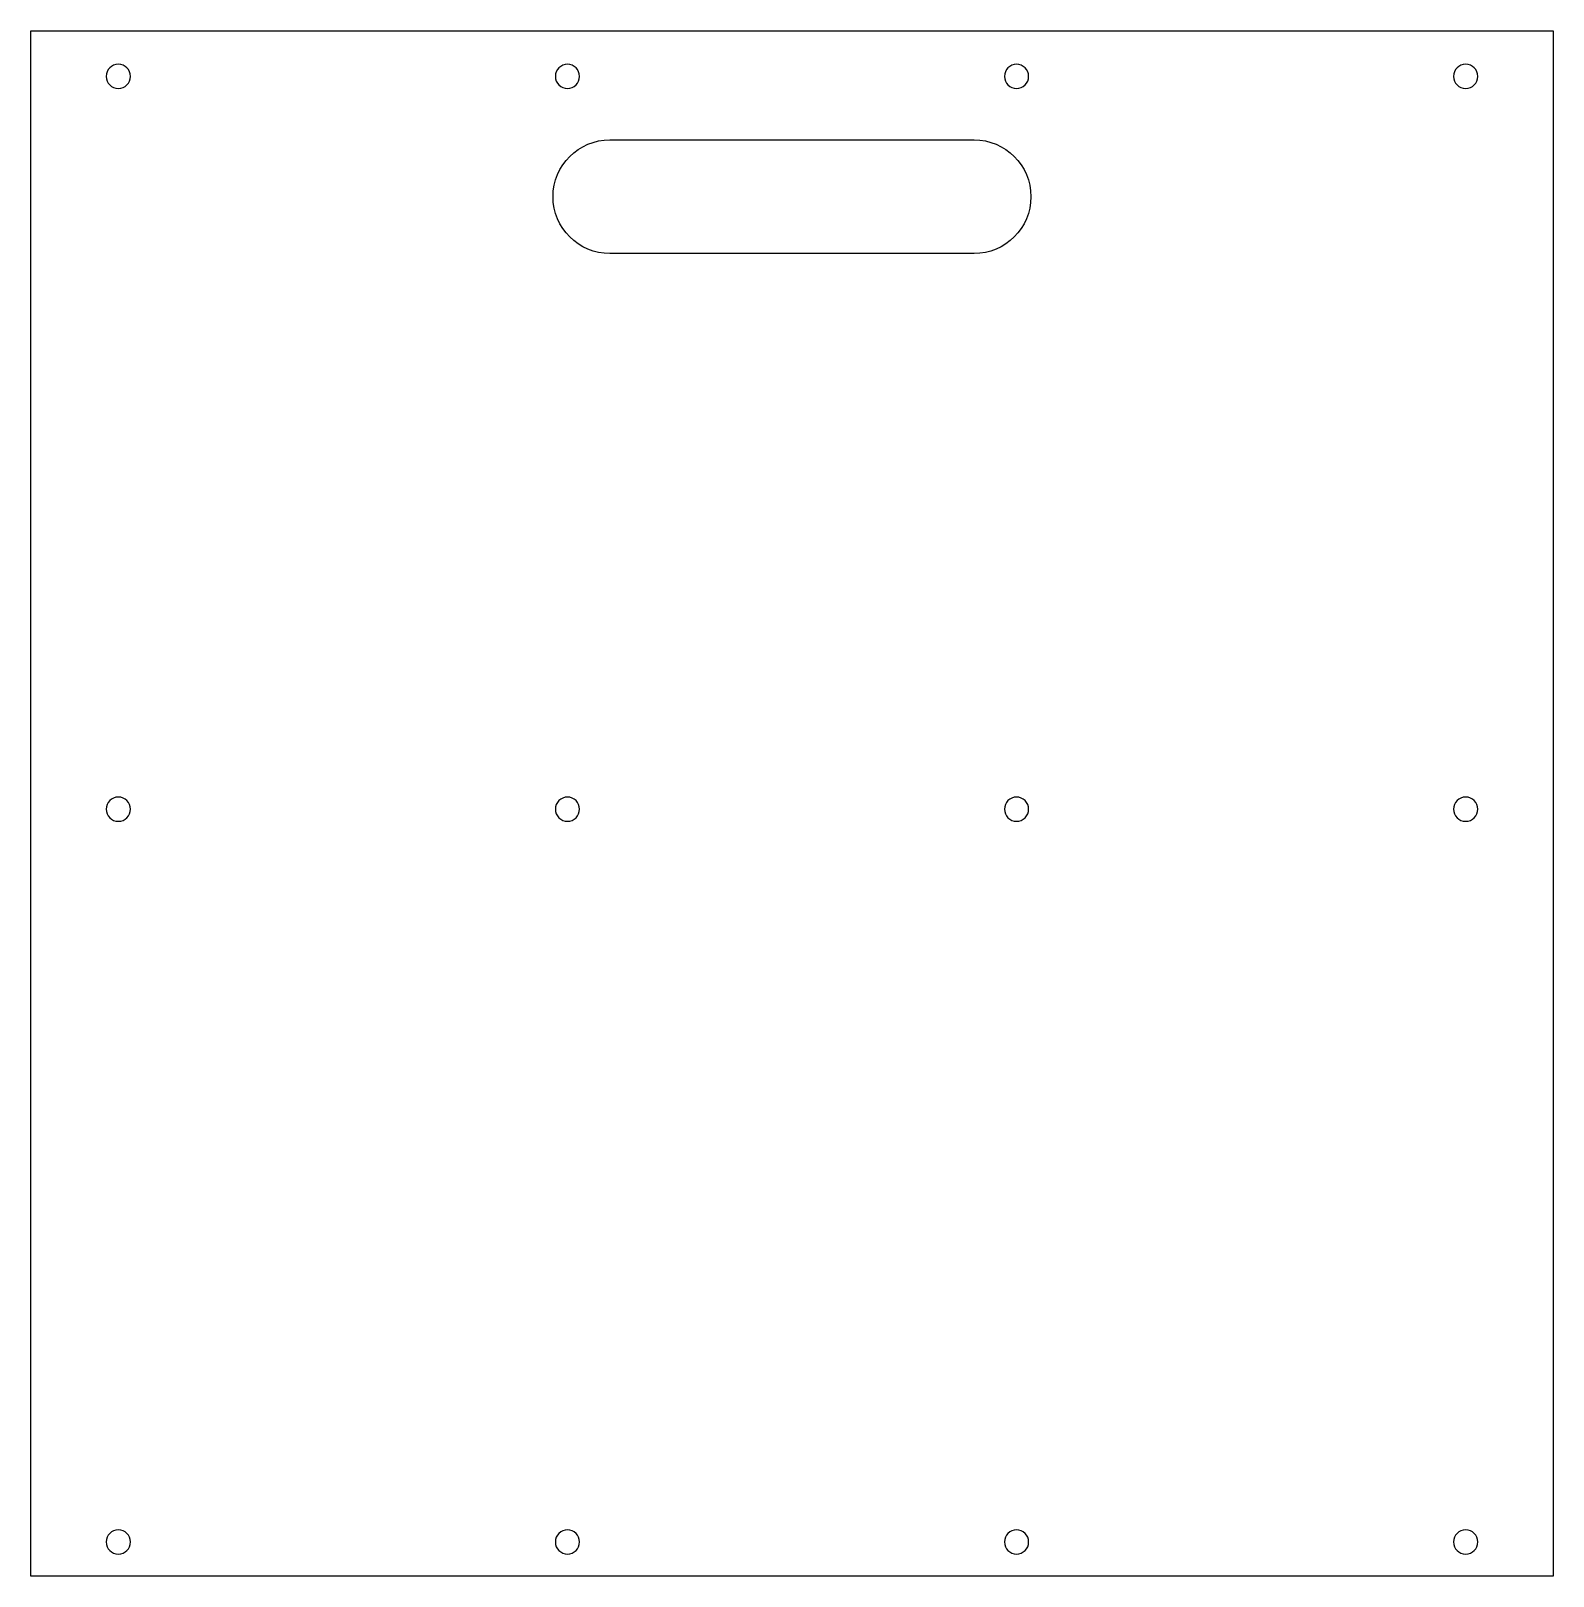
# Model space of a CAD drawing. Header units: millimetres. Extents: x -104 to 320, y -38 to 393.
import ezdxf

# ---------------------------------------------------------------- set-up
doc = ezdxf.new("R2010")
doc.units = ezdxf.units.MM
doc.header["$MEASUREMENT"] = 0

# ---------------------------------------------------------------- blocks, each defined once
blk = doc.blocks.new('block 2')
at = {"color": 7, "lineweight": 25}
blk.add_open_spline([(158.93, 363.01), (158.93, 363.01), (57.33, 363.01), (57.33, 363.01), (48.56, 363.01), (41.45, 355.9), (41.45, 347.14), (41.45, 338.37), (48.56, 331.26), (57.33, 331.26), (57.33, 331.26), (158.93, 331.26), (158.93, 331.26), (167.69, 331.26), (174.8, 338.37), (174.8, 347.14), (174.8, 355.9), (167.69, 363.01), (158.93, 363.01)], degree=3, knots=[0, 0, 0, 0, 1, 1, 1, 2, 2, 2, 3, 3, 3, 4, 4, 4, 5, 5, 5, 6, 6, 6, 6], dxfattribs=at)
blk = doc.blocks.new('block 3')
at = {"color": 7, "lineweight": 25}
blk.add_open_spline([(167.4, -28.29), (167.4, -26.42), (168.91, -24.91), (170.78, -24.91), (172.65, -24.91), (174.16, -26.42), (174.16, -28.29), (174.16, -30.15), (172.65, -31.66), (170.78, -31.66), (168.91, -31.66), (167.4, -30.15), (167.4, -28.29)], degree=3, knots=[0, 0, 0, 0, 1, 1, 1, 2, 2, 2, 3, 3, 3, 4, 4, 4, 4], dxfattribs=at)
blk = doc.blocks.new('block 4')
at = {"color": 7, "lineweight": 25}
blk.add_open_spline([(-83.21, -28.29), (-83.21, -26.42), (-81.7, -24.91), (-79.83, -24.91), (-77.97, -24.91), (-76.46, -26.42), (-76.46, -28.29), (-76.46, -30.15), (-77.97, -31.66), (-79.83, -31.66), (-81.7, -31.66), (-83.21, -30.15), (-83.21, -28.29)], degree=3, knots=[0, 0, 0, 0, 1, 1, 1, 2, 2, 2, 3, 3, 3, 4, 4, 4, 4], dxfattribs=at)
blk = doc.blocks.new('block 5')
at = {"color": 7, "lineweight": 25}
blk.add_open_spline([(42.1, 176.21), (42.1, 178.08), (43.61, 179.59), (45.47, 179.59), (47.34, 179.59), (48.85, 178.08), (48.85, 176.21), (48.85, 174.35), (47.34, 172.83), (45.47, 172.83), (43.61, 172.83), (42.1, 174.35), (42.1, 176.21)], degree=3, knots=[0, 0, 0, 0, 1, 1, 1, 2, 2, 2, 3, 3, 3, 4, 4, 4, 4], dxfattribs=at)
blk = doc.blocks.new('block 6')
at = {"color": 7, "lineweight": 25}
blk.add_open_spline([(292.71, 176.21), (292.71, 178.08), (294.22, 179.59), (296.09, 179.59), (297.95, 179.59), (299.46, 178.08), (299.46, 176.21), (299.46, 174.35), (297.95, 172.83), (296.09, 172.83), (294.22, 172.83), (292.71, 174.35), (292.71, 176.21)], degree=3, knots=[0, 0, 0, 0, 1, 1, 1, 2, 2, 2, 3, 3, 3, 4, 4, 4, 4], dxfattribs=at)
blk = doc.blocks.new('block 7')
at = {"color": 7, "lineweight": 25}
blk.add_open_spline([(167.4, 380.71), (167.4, 382.58), (168.91, 384.09), (170.78, 384.09), (172.65, 384.09), (174.16, 382.58), (174.16, 380.71), (174.16, 378.85), (172.65, 377.33), (170.78, 377.33), (168.91, 377.33), (167.4, 378.85), (167.4, 380.71)], degree=3, knots=[0, 0, 0, 0, 1, 1, 1, 2, 2, 2, 3, 3, 3, 4, 4, 4, 4], dxfattribs=at)
blk = doc.blocks.new('block 8')
at = {"color": 7, "lineweight": 25}
blk.add_open_spline([(-83.21, 380.71), (-83.21, 382.58), (-81.7, 384.09), (-79.83, 384.09), (-77.97, 384.09), (-76.46, 382.58), (-76.46, 380.71), (-76.46, 378.85), (-77.97, 377.33), (-79.83, 377.33), (-81.7, 377.33), (-83.21, 378.85), (-83.21, 380.71)], degree=3, knots=[0, 0, 0, 0, 1, 1, 1, 2, 2, 2, 3, 3, 3, 4, 4, 4, 4], dxfattribs=at)
blk = doc.blocks.new('block 9')
at = {"color": 7, "lineweight": 25}
blk.add_open_spline([(42.1, 380.71), (42.1, 382.58), (43.61, 384.09), (45.47, 384.09), (47.34, 384.09), (48.85, 382.58), (48.85, 380.71), (48.85, 378.85), (47.34, 377.33), (45.47, 377.33), (43.61, 377.33), (42.1, 378.85), (42.1, 380.71)], degree=3, knots=[0, 0, 0, 0, 1, 1, 1, 2, 2, 2, 3, 3, 3, 4, 4, 4, 4], dxfattribs=at)
blk = doc.blocks.new('block 10')
at = {"color": 7, "lineweight": 25}
blk.add_open_spline([(292.71, 380.71), (292.71, 382.58), (294.22, 384.09), (296.09, 384.09), (297.95, 384.09), (299.46, 382.58), (299.46, 380.71), (299.46, 378.85), (297.95, 377.33), (296.09, 377.33), (294.22, 377.33), (292.71, 378.85), (292.71, 380.71)], degree=3, knots=[0, 0, 0, 0, 1, 1, 1, 2, 2, 2, 3, 3, 3, 4, 4, 4, 4], dxfattribs=at)
blk = doc.blocks.new('block 11')
at = {"color": 7, "lineweight": 25}
blk.add_open_spline([(167.4, 176.21), (167.4, 178.08), (168.91, 179.59), (170.78, 179.59), (172.65, 179.59), (174.16, 178.08), (174.16, 176.21), (174.16, 174.35), (172.65, 172.83), (170.78, 172.83), (168.91, 172.83), (167.4, 174.35), (167.4, 176.21)], degree=3, knots=[0, 0, 0, 0, 1, 1, 1, 2, 2, 2, 3, 3, 3, 4, 4, 4, 4], dxfattribs=at)
blk = doc.blocks.new('block 12')
at = {"color": 7, "lineweight": 25}
blk.add_open_spline([(-83.21, 176.21), (-83.21, 178.08), (-81.7, 179.59), (-79.83, 179.59), (-77.97, 179.59), (-76.46, 178.08), (-76.46, 176.21), (-76.46, 174.35), (-77.97, 172.83), (-79.83, 172.83), (-81.7, 172.83), (-83.21, 174.35), (-83.21, 176.21)], degree=3, knots=[0, 0, 0, 0, 1, 1, 1, 2, 2, 2, 3, 3, 3, 4, 4, 4, 4], dxfattribs=at)
blk = doc.blocks.new('block 13')
at = {"color": 7, "lineweight": 25}
blk.add_open_spline([(42.1, -28.29), (42.1, -26.42), (43.61, -24.91), (45.47, -24.91), (47.34, -24.91), (48.85, -26.42), (48.85, -28.29), (48.85, -30.15), (47.34, -31.66), (45.47, -31.66), (43.61, -31.66), (42.1, -30.15), (42.1, -28.29)], degree=3, knots=[0, 0, 0, 0, 1, 1, 1, 2, 2, 2, 3, 3, 3, 4, 4, 4, 4], dxfattribs=at)
blk = doc.blocks.new('block 14')
at = {"color": 7, "lineweight": 25}
blk.add_open_spline([(292.71, -28.29), (292.71, -26.42), (294.22, -24.91), (296.09, -24.91), (297.95, -24.91), (299.46, -26.42), (299.46, -28.29), (299.46, -30.15), (297.95, -31.66), (296.09, -31.66), (294.22, -31.66), (292.71, -30.15), (292.71, -28.29)], degree=3, knots=[0, 0, 0, 0, 1, 1, 1, 2, 2, 2, 3, 3, 3, 4, 4, 4, 4], dxfattribs=at)
blk = doc.blocks.new('block 15')
at = {"color": 7, "lineweight": 25}
blk.add_lwpolyline([(-104.23, -37.81), (-104.23, 393.41), (320.49, 393.41), (320.49, -37.81), (-104.23, -37.81)], dxfattribs=at)

msp = doc.modelspace()

# ---------------------------------------------------------------- block references
for name in ['block 15', 'block 8', 'block 9', 'block 7', 'block 10', 'block 2', 'block 12', 'block 5', 'block 11', 'block 6', 'block 4', 'block 13', 'block 3', 'block 14']:
    msp.add_blockref(name, (0, 0))

doc.saveas('drawing.dxf')
